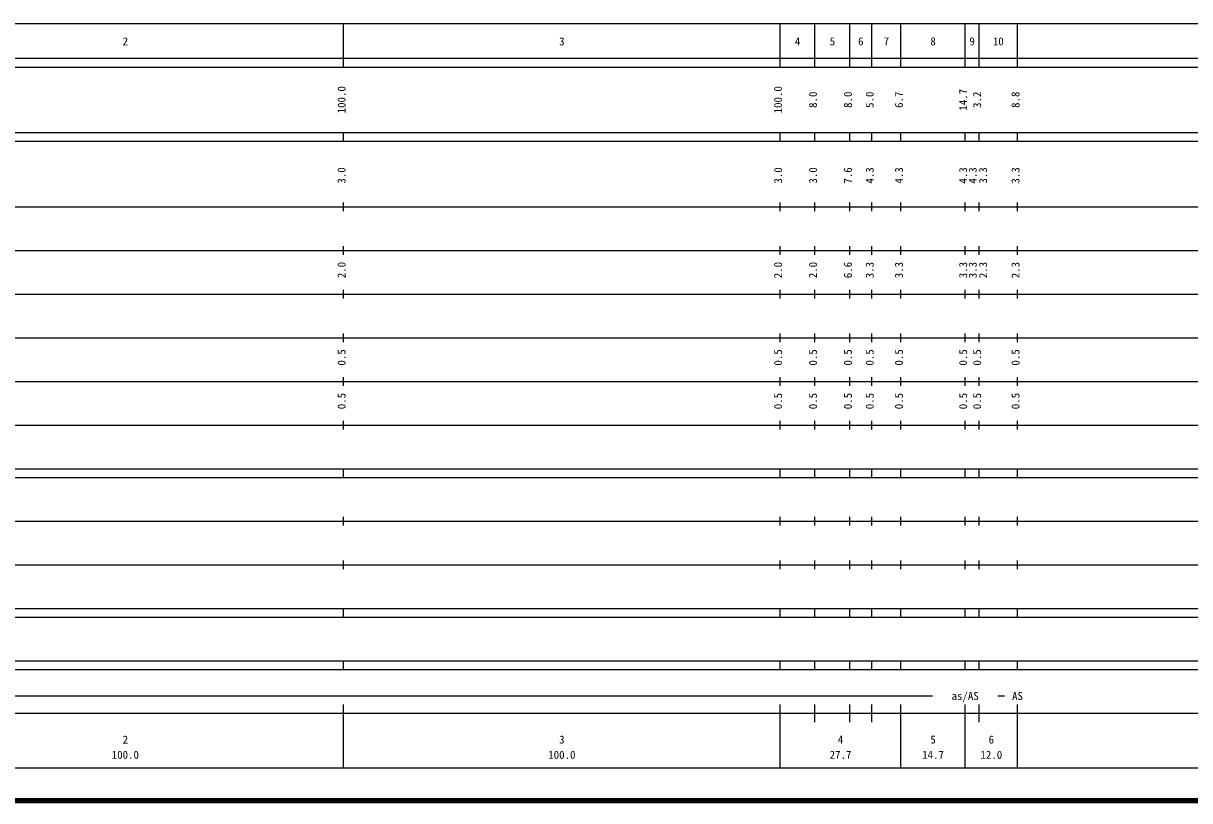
# Model space of a CAD drawing. Units: millimetres on the paper, enlarged 1000 times. Extents: x 40000 to 680000, y 20000 to 380000.
# Drawn here: x 194622 to 461842, y 20000 to 198000 of the extents above; entities that cross this region are included whole.
import ezdxf
from ezdxf.enums import TextEntityAlignment as Align

# ---------------------------------------------------------------- set-up
doc = ezdxf.new("R2010")
doc.units = ezdxf.units.MM
doc.header["$LTSCALE"] = 1000
doc.layers.add('M-TTL', color=2, linetype='Continuous', lineweight=140)
doc.layers.add('M-TTL-BAND', color=7, linetype='Continuous', lineweight=25)
doc.styles.add('ＭＳ ゴシック', font='')
doc.styles.get('ＭＳ ゴシック').set_extended_font_data('MS Gothic')

msp = doc.modelspace()

# ---------------------------------------------------------------- linework, layer by layer
at = {"layer": 'M-TTL'}
msp.add_line((40000, 20000), (680000, 20000), dxfattribs=at)
at = {"layer": 'M-TTL-BAND'}
for p, q in [((68000, 198000), (579000, 198000)), ((268000, 188000), (268000, 198000)), ((368000, 188000), (368000, 198000)), ((376000, 188000), (376000, 198000)), ((384000, 188000), (384000, 198000)), ((389000, 188000), (389000, 198000)), ((395700, 188000), (395700, 198000)), ((410400, 188000), (410400, 198000)), ((413600, 188000), (413600, 198000)), ((422400, 188000), (422400, 198000)), ((40000, 190000), (579000, 190000)), ((40000, 188000), (579000, 188000)), ((40000, 173000), (579000, 173000)), ((268000, 171000), (268000, 173000)), ((368000, 171000), (368000, 173000)), ((376000, 171000), (376000, 173000)), ((384000, 171000), (384000, 173000)), ((389000, 171000), (389000, 173000)), ((395700, 171000), (395700, 173000)), ((410400, 171000), (410400, 173000)), ((413600, 171000), (413600, 173000)), ((422400, 171000), (422400, 173000)), ((40000, 171000), (579000, 171000)), ((40000, 156000), (579000, 156000)), ((268000, 155000), (268000, 157000)), ((368000, 155000), (368000, 157000)), ((376000, 155000), (376000, 157000)), ((384000, 155000), (384000, 157000)), ((389000, 155000), (389000, 157000)), ((395700, 155000), (395700, 157000)), ((410400, 155000), (410400, 157000)), ((413600, 155000), (413600, 157000)), ((422400, 155000), (422400, 157000)), ((268000, 145000), (268000, 147000)), ((368000, 145000), (368000, 147000)), ((376000, 145000), (376000, 147000)), ((384000, 145000), (384000, 147000)), ((389000, 145000), (389000, 147000)), ((395700, 145000), (395700, 147000)), ((410400, 145000), (410400, 147000)), ((413600, 145000), (413600, 147000)), ((422400, 145000), (422400, 147000)), ((46000, 146000), (579000, 146000)), ((268000, 135000), (268000, 137000)), ((368000, 135000), (368000, 137000)), ((376000, 135000), (376000, 137000)), ((384000, 135000), (384000, 137000)), ((389000, 135000), (389000, 137000)), ((395700, 135000), (395700, 137000)), ((410400, 135000), (410400, 137000)), ((413600, 135000), (413600, 137000)), ((422400, 135000), (422400, 137000)), ((52000, 136000), (579000, 136000)), ((46000, 126000), (579000, 126000)), ((268000, 125000), (268000, 127000)), ((368000, 125000), (368000, 127000)), ((376000, 125000), (376000, 127000)), ((384000, 125000), (384000, 127000)), ((389000, 125000), (389000, 127000)), ((395700, 125000), (395700, 127000)), ((410400, 125000), (410400, 127000)), ((413600, 125000), (413600, 127000)), ((422400, 125000), (422400, 127000)), ((52000, 116000), (579000, 116000)), ((268000, 115000), (268000, 117000)), ((368000, 115000), (368000, 117000)), ((376000, 115000), (376000, 117000)), ((384000, 115000), (384000, 117000)), ((389000, 115000), (389000, 117000)), ((395700, 115000), (395700, 117000)), ((410400, 115000), (410400, 117000)), ((413600, 115000), (413600, 117000)), ((422400, 115000), (422400, 117000)), ((268000, 105000), (268000, 107000)), ((368000, 105000), (368000, 107000)), ((376000, 105000), (376000, 107000)), ((384000, 105000), (384000, 107000)), ((389000, 105000), (389000, 107000)), ((395700, 105000), (395700, 107000)), ((410400, 105000), (410400, 107000)), ((413600, 105000), (413600, 107000)), ((422400, 105000), (422400, 107000)), ((46000, 106000), (579000, 106000)), ((40000, 96000), (579000, 96000)), ((40000, 94000), (579000, 94000)), ((268000, 94000), (268000, 96000)), ((368000, 94000), (368000, 96000)), ((376000, 94000), (376000, 96000)), ((384000, 94000), (384000, 96000)), ((389000, 94000), (389000, 96000)), ((395700, 94000), (395700, 96000)), ((410400, 94000), (410400, 96000)), ((413600, 94000), (413600, 96000)), ((422400, 94000), (422400, 96000)), ((49000, 84000), (579000, 84000)), ((268000, 83000), (268000, 85000)), ((368000, 83000), (368000, 85000)), ((376000, 83000), (376000, 85000)), ((384000, 83000), (384000, 85000)), ((389000, 83000), (389000, 85000)), ((395700, 83000), (395700, 85000)), ((410400, 83000), (410400, 85000)), ((413600, 83000), (413600, 85000)), ((422400, 83000), (422400, 85000)), ((268000, 73000), (268000, 75000)), ((368000, 73000), (368000, 75000)), ((376000, 73000), (376000, 75000)), ((384000, 73000), (384000, 75000)), ((389000, 73000), (389000, 75000)), ((395700, 73000), (395700, 75000)), ((410400, 73000), (410400, 75000)), ((413600, 73000), (413600, 75000)), ((422400, 73000), (422400, 75000)), ((40000, 74000), (579000, 74000)), ((40000, 64000), (579000, 64000)), ((40000, 62000), (579000, 62000)), ((268000, 62000), (268000, 64000)), ((368000, 62000), (368000, 64000)), ((376000, 62000), (376000, 64000)), ((384000, 62000), (384000, 64000)), ((389000, 62000), (389000, 64000)), ((395700, 62000), (395700, 64000)), ((410400, 62000), (410400, 64000)), ((413600, 62000), (413600, 64000)), ((422400, 62000), (422400, 64000)), ((40000, 52000), (579000, 52000)), ((268000, 50000), (268000, 52000)), ((368000, 50000), (368000, 52000)), ((376000, 50000), (376000, 52000)), ((384000, 50000), (384000, 52000)), ((389000, 50000), (389000, 52000)), ((395700, 50000), (395700, 52000)), ((410400, 50000), (410400, 52000)), ((413600, 50000), (413600, 52000)), ((422400, 50000), (422400, 52000)), ((40000, 50000), (579000, 50000)), ((71000, 44000), (402900, 44000)), ((417900, 44000), (419400, 44000)), ((268000, 27500), (268000, 42000)), ((368000, 27500), (368000, 42000)), ((376000, 38000), (376000, 42000)), ((384000, 38000), (384000, 42000)), ((389000, 38000), (389000, 42000)), ((395700, 27500), (395700, 42000)), ((410400, 27500), (410400, 42000)), ((413600, 38000), (413600, 42000)), ((422400, 27500), (422400, 42000)), ((40000, 40000), (579000, 40000)), ((68000, 27500), (579000, 27500))]:
    msp.add_line(p, q, dxfattribs=at)

# ---------------------------------------------------------------- texts
at = {"layer": 'M-TTL-BAND', "style": 'ＭＳ ゴシック'}
for s, p in [('2', (218000, 192405)), ('3', (318000, 192405)), ('4', (372000, 192405)), ('5', (380000, 192405)), ('6', (386500, 192405)), ('7', (392350, 192405)), ('8', (403050, 192405)), ('9', (412000, 192405)), ('10', (418000, 192405)), ('as/AS', (410400, 42500)), ('AS', (422400, 42500)), ('2', (218000, 32523)), ('3', (318000, 32523)), ('4', (381850, 32523)), ('5', (403050, 32523)), ('6', (416400, 32523)), ('100.0', (218000, 29033)), ('100.0', (318000, 29033)), ('27.7', (381850, 29033)), ('14.7', (403050, 29033)), ('12.0', (416400, 29033))]:
    msp.add_text(s, height=1833, dxfattribs=at).set_placement(p, align=Align.BOTTOM_CENTER)
for s, p in [('100.0', (269000, 180500)), ('100.0', (369000, 180500)), ('8.0', (377000, 180500)), ('8.0', (385000, 180500)), ('5.0', (390000, 180500)), ('6.7', (396700, 180500)), ('14.7', (411400, 180500)), ('3.2', (414600, 180500)), ('8.8', (423400, 180500)), ('3.0', (269000, 163174)), ('3.0', (369000, 163174)), ('3.0', (377000, 163174)), ('7.6', (385000, 163174)), ('4.3', (390000, 163174)), ('4.3', (396700, 163174)), ('4.3', (411400, 163174)), ('4.3', (413600, 163174)), ('3.3', (415970, 163174)), ('3.3', (423400, 163174)), ('2.0', (269000, 141500)), ('2.0', (369000, 141500)), ('2.0', (377000, 141500)), ('6.6', (385000, 141500)), ('3.3', (390000, 141500)), ('3.3', (396700, 141500)), ('3.3', (411400, 141500)), ('3.3', (413600, 141500)), ('2.3', (415970, 141500)), ('2.3', (423400, 141500)), ('0.5', (269000, 121500)), ('0.5', (369000, 121500)), ('0.5', (377000, 121500)), ('0.5', (385000, 121500)), ('0.5', (390000, 121500)), ('0.5', (396700, 121500)), ('0.5', (411400, 121500)), ('0.5', (414600, 121500)), ('0.5', (423400, 121500)), ('0.5', (269000, 111500)), ('0.5', (369000, 111500)), ('0.5', (377000, 111500)), ('0.5', (385000, 111500)), ('0.5', (390000, 111500)), ('0.5', (396700, 111500)), ('0.5', (411400, 111500)), ('0.5', (414600, 111500)), ('0.5', (423400, 111500))]:
    msp.add_text(s, height=1833, rotation=90, dxfattribs=at).set_placement(p, align=Align.BOTTOM_CENTER)

doc.saveas('drawing.dxf')
